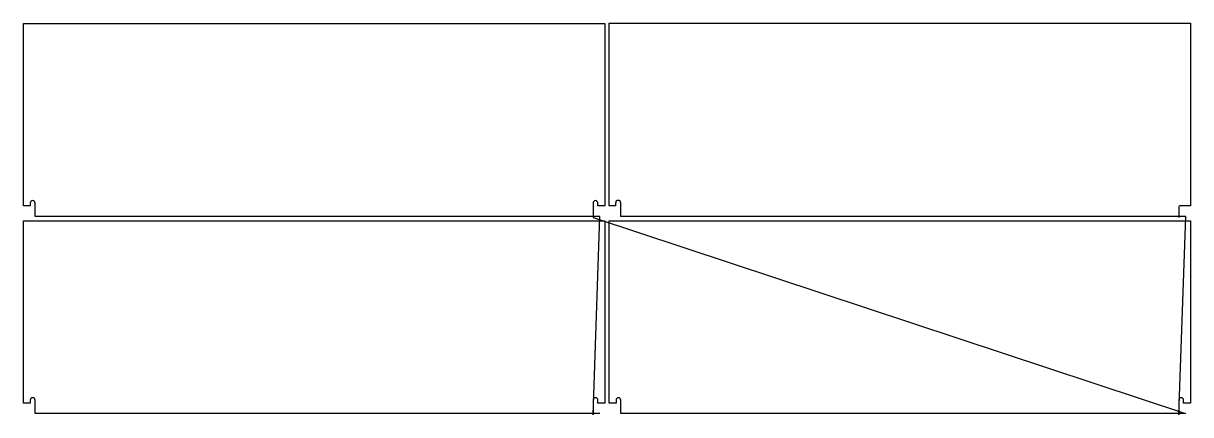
# Model space of a CAD drawing. Header units: metres. Extents: x 15 to 5481, y 10 to 1844.
import ezdxf

# ---------------------------------------------------------------- set-up
doc = ezdxf.new("R2010")
doc.units = ezdxf.units.M

msp = doc.modelspace()

# ---------------------------------------------------------------- linework, layer by layer
at = {"layer": 'TOOL_0'}
for p, q in [((15, 987.853), (15, 1843.103)), ((15, 1843.103), (2737.5, 1843.103)), ((2737.5, 1843.103), (2737.5, 987.853)), ((2757.585, 989.052), (2757.585, 1844.052)), ((2757.585, 1844.052), (5480.585, 1844.052)), ((5480.585, 1844.052), (5480.585, 989.052)), ((47.5, 987.853), (15, 987.853)), ((47.5, 1001.603), (47.5, 987.853)), ((70, 939.103), (70, 1001.603)), ((2682.5, 1001.603), (2682.5, 939.103)), ((2705, 987.853), (2705, 1001.603)), ((2737.5, 987.853), (2705, 987.853)), ((2787.585, 989.052), (2757.585, 989.052)), ((2787.585, 1001.552), (2787.585, 989.052)), ((2812.585, 939.052), (2812.585, 1001.552)), ((5425.585, 984.052), (5425.585, 939.052)), ((5480.585, 989.052), (5430.585, 989.052)), ((2682.5, 939.103), (70, 939.103)), ((2682.5, 9.66), (2713.467, 939.103)), ((2713.467, 939.103), (2682.5, 939.103)), ((2682.5, 939.103), (2682.5, 933.762)), ((2682.5, 933.762), (5456.023, 15.002)), ((5425.585, 939.052), (2812.585, 939.052)), ((5425.056, 9.661), (5457.235, 939.052)), ((5457.235, 939.052), (5425.585, 939.052)), ((5425.585, 939.052), (5425.585, 933.937)), ((15, 63.751), (15, 919.001)), ((15, 919.001), (2737.5, 919.001)), ((2737.5, 919.001), (2737.5, 63.751)), ((2757.556, 63.752), (2757.556, 919.002)), ((2757.556, 919.002), (5480.056, 919.002)), ((5480.056, 919.002), (5480.056, 63.752)), ((47.5, 63.751), (15, 63.751)), ((47.5, 77.501), (47.5, 63.751)), ((70, 15.001), (70, 77.501)), ((2682.5, 77.501), (2682.5, 15.001)), ((2705, 63.751), (2705, 77.501)), ((2737.5, 63.751), (2705, 63.751)), ((2790.056, 63.752), (2757.556, 63.752)), ((2790.056, 77.502), (2790.056, 63.752)), ((2812.556, 15.002), (2812.556, 77.502)), ((5425.056, 77.502), (5425.056, 15.002)), ((5447.556, 63.752), (5447.556, 77.502)), ((5480.056, 63.752), (5447.556, 63.752)), ((2682.5, 15.001), (70, 15.001)), ((2713.467, 15.001), (2682.5, 15.001)), ((2682.5, 15.001), (2682.5, 9.66)), ((5425.056, 15.002), (2812.556, 15.002)), ((5456.023, 15.002), (5425.056, 15.002)), ((5425.056, 15.002), (5425.056, 9.661))]:
    msp.add_line(p, q, dxfattribs=at)
for centre, radius, start in [((58.75, 1001.603), 11.25, 0), ((2693.75, 1001.603), 11.25, 0), ((2800.085, 1001.552), 12.5, 0), ((5430.585, 984.052), 5, 90), ((58.75, 77.501), 11.25, 0), ((2693.75, 77.501), 11.25, 0), ((2801.306, 77.502), 11.25, 0), ((5436.306, 77.502), 11.25, 0)]:
    msp.add_arc(centre, radius, start, 180, dxfattribs=at)

doc.saveas('drawing.dxf')
